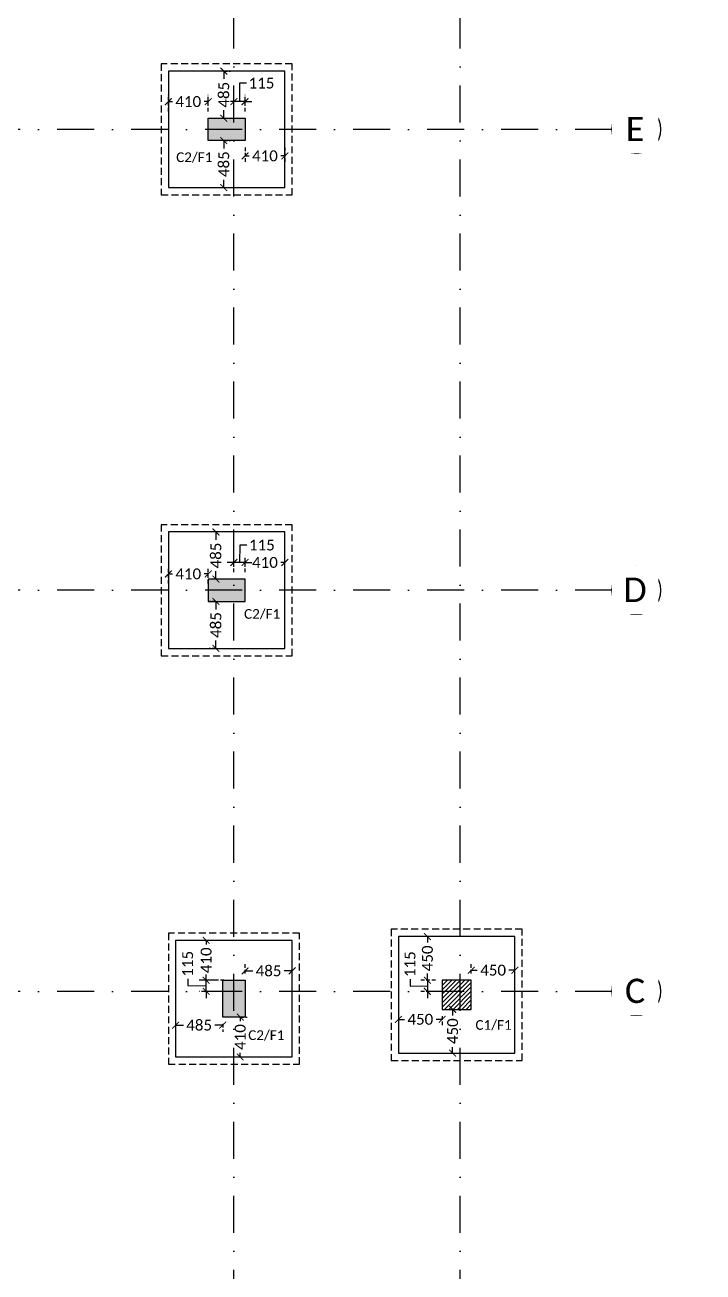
# Model space of a CAD drawing. Header units: millimetres. Extents: x -176651 to 954389, y -469666 to 486614.
# Drawn here: x 798115 to 805099, y 267855 to 280695 of the extents above; entities that cross this region are included whole.
import ezdxf
from ezdxf.xclip import XClip

# ---------------------------------------------------------------- set-up
doc = ezdxf.new("R2010")
doc.units = ezdxf.units.MM
doc.header["$LTSCALE"] = 150
doc.header["$XCLIPFRAME"] = 2
for name, pattern in [('3BHK-W(SB)$0$HIDDEN', [0.375, 0.25, -0.125]), ('DASHDOTX2', [50.8, 25.4, -12.7, 0, -12.7]), ('HIDDEN2', [4.7625, 3.175, -1.5875])]:
    doc.linetypes.add(name, pattern=pattern)
for name, color, linetype in [('ad-Column', 3, 'Continuous'), ('ad-Column Hatch', 125, 'Continuous'), ('ad-Footing line', 2, 'Continuous'), ('ad-Grid', 8, 'DASHDOTX2'), ('ad-PCC line', 8, 'HIDDEN2'), ('ad-RCC', 3, 'Continuous'), ('ad-RCC Hatch', 125, 'Continuous'), ('ad-Road', 2, 'Continuous'), ('ad-Road Hatch', 8, 'Continuous'), ('ad-Text main', 7, 'Continuous')]:
    doc.layers.add(name, color=color, linetype=linetype)
doc.layers.add('ad-Foundation text', color=6, linetype='Continuous', true_color=0xff00ff)
doc.layers.add('ad-Internal Dimensions', color=5, linetype='Continuous', true_color=0x0000ff)
doc.styles.get("Standard").update_dxf_attribs({"font": 'calibril.ttf'})
doc.dimstyles.new('A-75-DIM-INT (Framing)', dxfattribs={"dimscale": 100, "dimtxt": 1.6, "dimasz": 1, "dimexe": 1, "dimexo": 1, "dimgap": 0.5, "dimtad": 0, "dimdec": 0, "dimdsep": 46, "dimtxsty": 'Standard', "dimblk": 'ARCHTICK', "dimcen": 0.025, "dimclrd": 5, "dimclre": 5, "dimclrt": 256, "dimazin": 2, "dimtfac": 1, "dimtdec": 0, "dimtmove": 1, "dimatfit": 0, "dimldrblk": 'ARCHTICK', "dimfxl": 1, "dimfxlon": 1, "dimtfill": 1, "dimtolj": 1, "dimtzin": 0, "dimarcsym": 0})

# ---------------------------------------------------------------- blocks, each defined once
blk = doc.blocks.new('_ArchTick')
at = {"color": 0, "linetype": 'ByBlock', "const_width": 0.15}
blk.add_lwpolyline([(-0.5, -0.5), (0.5, 0.5)], dxfattribs=at)
blk = doc.blocks.new('*D148')
at = {"layer": 'ad-Internal Dimensions', "linetype": '3BHK-W(SB)$0$HIDDEN', "lineweight": -2}
for p, q in [((-300, -4975), (-370, -4975)), ((-300, -5460), (-370, -5460))]:
    blk.add_line(p, q, dxfattribs=at)
at = {"layer": 'ad-Internal Dimensions', "lineweight": -2}
for p, q in [((-300, -4975), (-300, -5057)), ((-300, -5460), (-300, -5379))]:
    blk.add_line(p, q, dxfattribs=at)
at = {"layer": 'Defpoints', "color": 0}
for p in [(-239, -4975), (-300, -5460), (-239, -5460)]:
    blk.add_point(p, dxfattribs=at)
at = {"layer": 'ad-Internal Dimensions', "lineweight": -2, "xscale": 70, "yscale": 70, "zscale": 70}
for p, rotation in [((-300, -4975), 90), ((-300, -5460), 270)]:
    blk.add_blockref('_ArchTick', p, dxfattribs=dict(at, rotation=rotation))
at = {"layer": 'ad-Internal Dimensions', "insert": (-300, -5218), "char_height": 112, "attachment_point": 5, "rotation": 90, "bg_fill": 3, "box_fill_scale": 1.1, "bg_fill_color": 257, "bg_fill_transparency": 0}
blk.add_mtext('\\A1;485', dxfattribs=at)
blk = doc.blocks.new('*D149')
at = {"layer": 'ad-Internal Dimensions', "linetype": '3BHK-W(SB)$0$HIDDEN', "lineweight": -2}
for p, q in [((-300, -4260), (-370, -4260)), ((-300, -4745), (-370, -4745))]:
    blk.add_line(p, q, dxfattribs=at)
at = {"layer": 'ad-Internal Dimensions', "lineweight": -2}
for p, q in [((-300, -4260), (-300, -4342)), ((-300, -4745), (-300, -4664))]:
    blk.add_line(p, q, dxfattribs=at)
at = {"layer": 'Defpoints', "color": 0}
for p in [(-300, -4260), (-239, -4260), (-239, -4745)]:
    blk.add_point(p, dxfattribs=at)
at = {"layer": 'ad-Internal Dimensions', "lineweight": -2, "xscale": 70, "yscale": 70, "zscale": 70}
for p, rotation in [((-300, -4260), 89.99999999999999), ((-300, -4745), 270)]:
    blk.add_blockref('_ArchTick', p, dxfattribs=dict(at, rotation=rotation))
at = {"layer": 'ad-Internal Dimensions', "insert": (-300, -4503), "char_height": 112, "attachment_point": 5, "rotation": 90, "bg_fill": 3, "box_fill_scale": 1.1, "bg_fill_color": 257, "bg_fill_transparency": 0}
blk.add_mtext('\\A1;485', dxfattribs=at)
blk = doc.blocks.new('*D150')
at = {"layer": 'ad-Internal Dimensions', "linetype": '3BHK-W(SB)$0$HIDDEN', "lineweight": -2}
for p, q in [((-790, -4790), (-790, -4622)), ((-380, -4790), (-380, -4622))]:
    blk.add_line(p, q, dxfattribs=at)
at = {"layer": 'ad-Internal Dimensions', "lineweight": -2}
for p, q in [((-790, -4692), (-748, -4692)), ((-380, -4692), (-422, -4692))]:
    blk.add_line(p, q, dxfattribs=at)
at = {"layer": 'Defpoints', "color": 0}
for p in [(-790, -4860), (-380, -4860)]:
    blk.add_point(p, dxfattribs=at)
at = {"layer": 'ad-Internal Dimensions', "lineweight": -2, "xscale": 70, "yscale": 70, "zscale": 70, "rotation": 180}
blk.add_blockref('_ArchTick', (-790, -4692), dxfattribs=at)
at = {"layer": 'ad-Internal Dimensions', "lineweight": -2, "xscale": 70, "yscale": 70, "zscale": 70}
blk.add_blockref('_ArchTick', (-380, -4692), dxfattribs=at)
at = {"layer": 'ad-Internal Dimensions', "insert": (-585, -4692), "char_height": 112, "attachment_point": 5, "bg_fill": 3, "box_fill_scale": 1.1, "bg_fill_color": 257, "bg_fill_transparency": 0}
blk.add_mtext('\\A1;410', dxfattribs=at)
at = {"layer": 'Defpoints', "color": 0}
blk.add_point((-790, -4692), dxfattribs=at)
blk = doc.blocks.new('*D151')
at = {"layer": 'ad-Internal Dimensions', "linetype": '3BHK-W(SB)$0$HIDDEN', "lineweight": -2}
for p, q in [((0, -4675), (0, -4504)), ((410, -4675), (410, -4504))]:
    blk.add_line(p, q, dxfattribs=at)
at = {"layer": 'ad-Internal Dimensions', "lineweight": -2}
for p, q in [((0, -4574), (42, -4574)), ((410, -4574), (368, -4574))]:
    blk.add_line(p, q, dxfattribs=at)
at = {"layer": 'Defpoints', "color": 0}
for p in [(0, -4745), (410, -4745)]:
    blk.add_point(p, dxfattribs=at)
at = {"layer": 'ad-Internal Dimensions', "lineweight": -2, "xscale": 70, "yscale": 70, "zscale": 70, "rotation": 180}
blk.add_blockref('_ArchTick', (0, -4574), dxfattribs=at)
at = {"layer": 'ad-Internal Dimensions', "lineweight": -2, "xscale": 70, "yscale": 70, "zscale": 70}
blk.add_blockref('_ArchTick', (410, -4574), dxfattribs=at)
at = {"layer": 'ad-Internal Dimensions', "insert": (205, -4574), "char_height": 112, "attachment_point": 5, "bg_fill": 3, "box_fill_scale": 1.1, "bg_fill_color": 257, "bg_fill_transparency": 0}
blk.add_mtext('\\A1;410', dxfattribs=at)
at = {"layer": 'Defpoints', "color": 0}
blk.add_point((0, -4574), dxfattribs=at)
blk = doc.blocks.new('*D157')
at = {"layer": 'ad-Internal Dimensions', "lineweight": -2}
for p, q in [((-401, -8875), (-401, -8805)), ((-591, -8861), (-591, -8931)), ((-591, -8931), (-401, -8932)), ((-401, -8990), (-401, -8875)), ((-401, -8990), (-401, -9060))]:
    blk.add_line(p, q, dxfattribs=at)
at = {"layer": 'ad-Internal Dimensions', "linetype": '3BHK-W(SB)$0$HIDDEN', "lineweight": -2}
for p, q in [((-300, -8875), (-471, -8875)), ((-300, -8990), (-471, -8990))]:
    blk.add_line(p, q, dxfattribs=at)
at = {"layer": 'Defpoints', "color": 0}
for p in [(-401, -8875), (-230, -8875), (-230, -8990)]:
    blk.add_point(p, dxfattribs=at)
at = {"layer": 'ad-Internal Dimensions', "lineweight": -2, "xscale": 70, "yscale": 70, "zscale": 70}
for p, rotation in [((-401, -8875), 270), ((-401, -8990), 90)]:
    blk.add_blockref('_ArchTick', p, dxfattribs=dict(at, rotation=rotation))
at = {"layer": 'ad-Internal Dimensions', "insert": (-591, -8706), "char_height": 112, "attachment_point": 5, "rotation": 90, "bg_fill": 3, "box_fill_scale": 1.1, "bg_fill_color": 257, "bg_fill_transparency": 0}
blk.add_mtext('\\A1;115', dxfattribs=at)
blk = doc.blocks.new('*D158')
at = {"layer": 'ad-Internal Dimensions', "linetype": '3BHK-W(SB)$0$HIDDEN', "lineweight": -2}
for p, q in [((-243, -8465), (-471, -8465)), ((-217, -8875), (-471, -8875))]:
    blk.add_line(p, q, dxfattribs=at)
at = {"layer": 'ad-Internal Dimensions', "lineweight": -2}
for p, q in [((-401, -8465), (-401, -8507)), ((-401, -8875), (-401, -8833))]:
    blk.add_line(p, q, dxfattribs=at)
at = {"layer": 'Defpoints', "color": 0}
for p in [(-173, -8465), (-147, -8875)]:
    blk.add_point(p, dxfattribs=at)
at = {"layer": 'ad-Internal Dimensions', "lineweight": -2, "xscale": 70, "yscale": 70, "zscale": 70}
for p, rotation in [((-401, -8465), 89.99999999999999), ((-401, -8875), 270)]:
    blk.add_blockref('_ArchTick', p, dxfattribs=dict(at, rotation=rotation))
at = {"layer": 'ad-Internal Dimensions', "insert": (-401, -8670), "char_height": 112, "attachment_point": 5, "rotation": 90, "bg_fill": 3, "box_fill_scale": 1.1, "bg_fill_color": 257, "bg_fill_transparency": 0}
blk.add_mtext('\\A1;410', dxfattribs=at)
at = {"layer": 'Defpoints', "color": 0}
blk.add_point((-401, -8465), dxfattribs=at)
blk = doc.blocks.new('*D159')
at = {"layer": 'ad-Internal Dimensions', "linetype": '3BHK-W(SB)$0$HIDDEN', "lineweight": -2}
for p, q in [((-715, -9250), (-715, -9408)), ((-230, -9325), (-230, -9408))]:
    blk.add_line(p, q, dxfattribs=at)
at = {"layer": 'ad-Internal Dimensions', "lineweight": -2}
for p, q in [((-715, -9338), (-634, -9338)), ((-230, -9338), (-312, -9338))]:
    blk.add_line(p, q, dxfattribs=at)
at = {"layer": 'Defpoints', "color": 0}
for p in [(-715, -9180), (-715, -9338), (-230, -9255)]:
    blk.add_point(p, dxfattribs=at)
at = {"layer": 'ad-Internal Dimensions', "lineweight": -2, "xscale": 70, "yscale": 70, "zscale": 70, "rotation": 180}
blk.add_blockref('_ArchTick', (-715, -9338), dxfattribs=at)
at = {"layer": 'ad-Internal Dimensions', "lineweight": -2, "xscale": 70, "yscale": 70, "zscale": 70}
blk.add_blockref('_ArchTick', (-230, -9338), dxfattribs=at)
at = {"layer": 'ad-Internal Dimensions', "insert": (-473, -9338), "char_height": 112, "attachment_point": 5, "bg_fill": 3, "box_fill_scale": 1.1, "bg_fill_color": 257, "bg_fill_transparency": 0}
blk.add_mtext('\\A1;485', dxfattribs=at)
blk = doc.blocks.new('*D160')
at = {"layer": 'ad-Internal Dimensions', "linetype": '3BHK-W(SB)$0$HIDDEN', "lineweight": -2}
for p, q in [((0, -8805), (0, -8709)), ((485, -8880), (485, -8709))]:
    blk.add_line(p, q, dxfattribs=at)
at = {"layer": 'ad-Internal Dimensions', "lineweight": -2}
for p, q in [((0, -8779), (81, -8779)), ((485, -8779), (403, -8779))]:
    blk.add_line(p, q, dxfattribs=at)
at = {"layer": 'Defpoints', "color": 0}
for p in [(0, -8779), (0, -8875), (485, -8950)]:
    blk.add_point(p, dxfattribs=at)
at = {"layer": 'ad-Internal Dimensions', "lineweight": -2, "xscale": 70, "yscale": 70, "zscale": 70, "rotation": 180}
blk.add_blockref('_ArchTick', (0, -8779), dxfattribs=at)
at = {"layer": 'ad-Internal Dimensions', "lineweight": -2, "xscale": 70, "yscale": 70, "zscale": 70}
blk.add_blockref('_ArchTick', (485, -8779), dxfattribs=at)
at = {"layer": 'ad-Internal Dimensions', "insert": (242, -8779), "char_height": 112, "attachment_point": 5, "bg_fill": 3, "box_fill_scale": 1.1, "bg_fill_color": 257, "bg_fill_transparency": 0}
blk.add_mtext('\\A1;485', dxfattribs=at)
blk = doc.blocks.new('*D175')
at = {"layer": 'ad-Internal Dimensions', "linetype": '3BHK-W(SB)$0$HIDDEN', "lineweight": -2}
for p, q in [((-50, -9255), (20, -9255)), ((-50, -9665), (20, -9665))]:
    blk.add_line(p, q, dxfattribs=at)
at = {"layer": 'ad-Internal Dimensions', "lineweight": -2}
for p, q in [((-50, -9255), (-50, -9297)), ((-50, -9665), (-50, -9623))]:
    blk.add_line(p, q, dxfattribs=at)
at = {"layer": 'ad-Internal Dimensions', "lineweight": -2, "xscale": 70, "yscale": 70, "zscale": 70}
for p, rotation in [((-50, -9255), 90), ((-50, -9665), 270)]:
    blk.add_blockref('_ArchTick', p, dxfattribs=dict(at, rotation=rotation))
at = {"layer": 'ad-Internal Dimensions', "insert": (-50, -9460), "char_height": 112, "attachment_point": 5, "rotation": 90, "bg_fill": 3, "box_fill_scale": 1.1, "bg_fill_color": 257, "bg_fill_transparency": 0}
blk.add_mtext('\\A1;410', dxfattribs=at)
at = {"layer": 'Defpoints', "color": 0}
for p in [(-115, -9255), (-115, -9665), (-50, -9665)]:
    blk.add_point(p, dxfattribs=at)
blk = doc.blocks.new('*D176')
at = {"layer": 'ad-Internal Dimensions', "lineweight": -2}
for p, q in [((-56, 361), (-58, 171)), ((14, 361), (-56, 361)), ((-115, 171), (-185, 171)), ((0, 171), (-115, 171)), ((0, 171), (70, 171))]:
    blk.add_line(p, q, dxfattribs=at)
at = {"layer": 'ad-Internal Dimensions', "linetype": '3BHK-W(SB)$0$HIDDEN', "lineweight": -2}
for p, q in [((-115, 70), (-115, 241)), ((0, 70), (0, 241))]:
    blk.add_line(p, q, dxfattribs=at)
at = {"layer": 'Defpoints', "color": 0}
for p in [(-115, 171), (-115, 0), (0, 0)]:
    blk.add_point(p, dxfattribs=at)
at = {"layer": 'ad-Internal Dimensions', "lineweight": -2, "xscale": 70, "yscale": 70, "zscale": 70}
blk.add_blockref('_ArchTick', (-115, 171), dxfattribs=at)
at = {"layer": 'ad-Internal Dimensions', "lineweight": -2, "xscale": 70, "yscale": 70, "zscale": 70, "rotation": 180}
blk.add_blockref('_ArchTick', (0, 171), dxfattribs=at)
at = {"layer": 'ad-Internal Dimensions', "insert": (169, 361), "char_height": 112, "attachment_point": 5, "bg_fill": 3, "box_fill_scale": 1.1, "bg_fill_color": 257, "bg_fill_transparency": 0}
blk.add_mtext('\\A1;115', dxfattribs=at)
blk = doc.blocks.new('*D177')
at = {"layer": 'ad-Internal Dimensions', "linetype": '3BHK-W(SB)$0$HIDDEN', "lineweight": -2}
for p, q in [((-219, -230), (-149, -230)), ((-219, -715), (-149, -715))]:
    blk.add_line(p, q, dxfattribs=at)
at = {"layer": 'ad-Internal Dimensions', "lineweight": -2}
for p, q in [((-219, -230), (-219, -312)), ((-219, -715), (-219, -634))]:
    blk.add_line(p, q, dxfattribs=at)
at = {"layer": 'Defpoints', "color": 0}
for p in [(-280, -230), (-280, -715), (-219, -715)]:
    blk.add_point(p, dxfattribs=at)
at = {"layer": 'ad-Internal Dimensions', "lineweight": -2, "xscale": 70, "yscale": 70, "zscale": 70}
for p, rotation in [((-219, -230), 90), ((-219, -715), 270)]:
    blk.add_blockref('_ArchTick', p, dxfattribs=dict(at, rotation=rotation))
at = {"layer": 'ad-Internal Dimensions', "insert": (-219, -473), "char_height": 112, "attachment_point": 5, "rotation": 90, "bg_fill": 3, "box_fill_scale": 1.1, "bg_fill_color": 257, "bg_fill_transparency": 0}
blk.add_mtext('\\A1;485', dxfattribs=at)
blk = doc.blocks.new('*D178')
at = {"layer": 'ad-Internal Dimensions', "linetype": '3BHK-W(SB)$0$HIDDEN', "lineweight": -2}
for p, q in [((-219, 485), (-149, 485)), ((-219, 0), (-149, 0))]:
    blk.add_line(p, q, dxfattribs=at)
at = {"layer": 'ad-Internal Dimensions', "lineweight": -2}
for p, q in [((-219, 485), (-219, 404)), ((-219, 0), (-219, 82))]:
    blk.add_line(p, q, dxfattribs=at)
at = {"layer": 'Defpoints', "color": 0}
for p in [(-280, 485), (-219, 485), (-280, 0)]:
    blk.add_point(p, dxfattribs=at)
at = {"layer": 'ad-Internal Dimensions', "lineweight": -2, "xscale": 70, "yscale": 70, "zscale": 70}
for p, rotation in [((-219, 485), 89.99999999999999), ((-219, 0), 270)]:
    blk.add_blockref('_ArchTick', p, dxfattribs=dict(at, rotation=rotation))
at = {"layer": 'ad-Internal Dimensions', "insert": (-219, 242), "char_height": 112, "attachment_point": 5, "rotation": 90, "bg_fill": 3, "box_fill_scale": 1.1, "bg_fill_color": 257, "bg_fill_transparency": 0}
blk.add_mtext('\\A1;485', dxfattribs=at)
blk = doc.blocks.new('*D179')
at = {"layer": 'ad-Internal Dimensions', "linetype": '3BHK-W(SB)$0$HIDDEN', "lineweight": -2}
for p, q in [((0, -300), (0, -458)), ((410, -300), (410, -458))]:
    blk.add_line(p, q, dxfattribs=at)
at = {"layer": 'ad-Internal Dimensions', "lineweight": -2}
for p, q in [((0, -388), (41, -388)), ((410, -388), (368, -388))]:
    blk.add_line(p, q, dxfattribs=at)
at = {"layer": 'Defpoints', "color": 0}
for p in [(0, -230), (410, -230)]:
    blk.add_point(p, dxfattribs=at)
at = {"layer": 'ad-Internal Dimensions', "lineweight": -2, "xscale": 70, "yscale": 70, "zscale": 70}
for p, rotation in [((0, -388), 180), ((410, -388), 360)]:
    blk.add_blockref('_ArchTick', p, dxfattribs=dict(at, rotation=rotation))
at = {"layer": 'ad-Internal Dimensions', "insert": (205, -388), "char_height": 112, "attachment_point": 5, "bg_fill": 3, "box_fill_scale": 1.1, "bg_fill_color": 257, "bg_fill_transparency": 0}
blk.add_mtext('\\A1;410', dxfattribs=at)
at = {"layer": 'Defpoints', "color": 0}
blk.add_point((410, -388), dxfattribs=at)
blk = doc.blocks.new('*D180')
at = {"layer": 'ad-Internal Dimensions', "linetype": '3BHK-W(SB)$0$HIDDEN', "lineweight": -2}
for p, q in [((-790, 70), (-790, 241)), ((-380, 70), (-380, 241))]:
    blk.add_line(p, q, dxfattribs=at)
at = {"layer": 'ad-Internal Dimensions', "lineweight": -2}
for p, q in [((-790, 171), (-749, 171)), ((-380, 171), (-422, 171))]:
    blk.add_line(p, q, dxfattribs=at)
at = {"layer": 'Defpoints', "color": 0}
for p in [(-790, 0), (-380, 0)]:
    blk.add_point(p, dxfattribs=at)
at = {"layer": 'ad-Internal Dimensions', "lineweight": -2, "xscale": 70, "yscale": 70, "zscale": 70}
for p, rotation in [((-790, 171), 180), ((-380, 171), 360)]:
    blk.add_blockref('_ArchTick', p, dxfattribs=dict(at, rotation=rotation))
at = {"layer": 'ad-Internal Dimensions', "insert": (-585, 171), "char_height": 112, "attachment_point": 5, "bg_fill": 3, "box_fill_scale": 1.1, "bg_fill_color": 257, "bg_fill_transparency": 0}
blk.add_mtext('\\A1;410', dxfattribs=at)
at = {"layer": 'Defpoints', "color": 0}
blk.add_point((-380, 171), dxfattribs=at)
blk = doc.blocks.new('*D210')
at = {"layer": 'ad-Internal Dimensions', "lineweight": -2}
for p, q in [((1878, -8875), (1878, -8805)), ((1699, -8865), (1699, -8935)), ((1699, -8935), (1878, -8932)), ((1878, -8875), (1878, -8990)), ((1878, -8990), (1878, -9060))]:
    blk.add_line(p, q, dxfattribs=at)
at = {"layer": 'ad-Internal Dimensions', "linetype": '3BHK-W(SB)$0$HIDDEN', "lineweight": -2}
for p, q in [((1960, -8875), (1808, -8875)), ((1960, -8990), (1808, -8990))]:
    blk.add_line(p, q, dxfattribs=at)
at = {"layer": 'Defpoints', "color": 0}
for p in [(2030, -8875), (1878, -8990), (2030, -8990)]:
    blk.add_point(p, dxfattribs=at)
at = {"layer": 'ad-Internal Dimensions', "lineweight": -2, "xscale": 70, "yscale": 70, "zscale": 70}
for p, rotation in [((1878, -8875), 270), ((1878, -8990), 90)]:
    blk.add_blockref('_ArchTick', p, dxfattribs=dict(at, rotation=rotation))
at = {"layer": 'ad-Internal Dimensions', "insert": (1699, -8710), "char_height": 112, "attachment_point": 5, "rotation": 90, "bg_fill": 3, "box_fill_scale": 1.1, "bg_fill_color": 257, "bg_fill_transparency": 0}
blk.add_mtext('\\A1;115', dxfattribs=at)
blk = doc.blocks.new('*D211')
at = {"layer": 'ad-Internal Dimensions', "linetype": '3BHK-W(SB)$0$HIDDEN', "lineweight": -2}
for p, q in [((1970, -8425), (1808, -8425)), ((1960, -8875), (1808, -8875))]:
    blk.add_line(p, q, dxfattribs=at)
at = {"layer": 'ad-Internal Dimensions', "lineweight": -2}
for p, q in [((1878, -8425), (1878, -8487)), ((1878, -8875), (1878, -8813))]:
    blk.add_line(p, q, dxfattribs=at)
at = {"layer": 'Defpoints', "color": 0}
for p in [(1878, -8425), (2040, -8425), (2030, -8875)]:
    blk.add_point(p, dxfattribs=at)
at = {"layer": 'ad-Internal Dimensions', "lineweight": -2, "xscale": 70, "yscale": 70, "zscale": 70}
for p, rotation in [((1878, -8425), 90), ((1878, -8875), 270)]:
    blk.add_blockref('_ArchTick', p, dxfattribs=dict(at, rotation=rotation))
at = {"layer": 'ad-Internal Dimensions', "insert": (1878, -8650), "char_height": 112, "attachment_point": 5, "rotation": 90, "bg_fill": 3, "box_fill_scale": 1.1, "bg_fill_color": 257, "bg_fill_transparency": 0}
blk.add_mtext('\\A1;450', dxfattribs=at)
blk = doc.blocks.new('*D212')
at = {"layer": 'ad-Internal Dimensions', "linetype": '3BHK-W(SB)$0$HIDDEN', "lineweight": -2}
for p, q in [((2110, -9175), (2208, -9175)), ((2110, -9625), (2208, -9625))]:
    blk.add_line(p, q, dxfattribs=at)
at = {"layer": 'ad-Internal Dimensions', "lineweight": -2}
for p, q in [((2138, -9175), (2138, -9237)), ((2138, -9625), (2138, -9563))]:
    blk.add_line(p, q, dxfattribs=at)
at = {"layer": 'Defpoints', "color": 0}
for p in [(2040, -9175), (2040, -9625), (2138, -9625)]:
    blk.add_point(p, dxfattribs=at)
at = {"layer": 'ad-Internal Dimensions', "lineweight": -2, "xscale": 70, "yscale": 70, "zscale": 70}
for p, rotation in [((2138, -9175), 90), ((2138, -9625), 270)]:
    blk.add_blockref('_ArchTick', p, dxfattribs=dict(at, rotation=rotation))
at = {"layer": 'ad-Internal Dimensions', "insert": (2138, -9400), "char_height": 112, "attachment_point": 5, "rotation": 90, "bg_fill": 3, "box_fill_scale": 1.1, "bg_fill_color": 257, "bg_fill_transparency": 0}
blk.add_mtext('\\A1;450', dxfattribs=at)
blk = doc.blocks.new('*D213')
at = {"layer": 'ad-Internal Dimensions', "linetype": '3BHK-W(SB)$0$HIDDEN', "lineweight": -2}
for p, q in [((2330, -8805), (2330, -8702)), ((2780, -8805), (2780, -8702))]:
    blk.add_line(p, q, dxfattribs=at)
at = {"layer": 'ad-Internal Dimensions', "lineweight": -2}
for p, q in [((2330, -8772), (2392, -8772)), ((2780, -8772), (2718, -8772))]:
    blk.add_line(p, q, dxfattribs=at)
at = {"layer": 'Defpoints', "color": 0}
for p in [(2780, -8772), (2330, -8875), (2780, -8875)]:
    blk.add_point(p, dxfattribs=at)
at = {"layer": 'ad-Internal Dimensions', "lineweight": -2, "xscale": 70, "yscale": 70, "zscale": 70, "rotation": 180}
blk.add_blockref('_ArchTick', (2330, -8772), dxfattribs=at)
at = {"layer": 'ad-Internal Dimensions', "lineweight": -2, "xscale": 70, "yscale": 70, "zscale": 70}
blk.add_blockref('_ArchTick', (2780, -8772), dxfattribs=at)
at = {"layer": 'ad-Internal Dimensions', "insert": (2555, -8772), "char_height": 112, "attachment_point": 5, "bg_fill": 3, "box_fill_scale": 1.1, "bg_fill_color": 257, "bg_fill_transparency": 0}
blk.add_mtext('\\A1;450', dxfattribs=at)
blk = doc.blocks.new('*D214')
at = {"layer": 'ad-Internal Dimensions', "linetype": '3BHK-W(SB)$0$HIDDEN', "lineweight": -2}
for p, q in [((1580, -9245), (1580, -9348)), ((2030, -9245), (2030, -9348))]:
    blk.add_line(p, q, dxfattribs=at)
at = {"layer": 'ad-Internal Dimensions', "lineweight": -2}
for p, q in [((1580, -9278), (1642, -9278)), ((2030, -9278), (1968, -9278))]:
    blk.add_line(p, q, dxfattribs=at)
at = {"layer": 'Defpoints', "color": 0}
for p in [(1580, -9175), (2030, -9175), (1580, -9278)]:
    blk.add_point(p, dxfattribs=at)
at = {"layer": 'ad-Internal Dimensions', "lineweight": -2, "xscale": 70, "yscale": 70, "zscale": 70, "rotation": 180}
blk.add_blockref('_ArchTick', (1580, -9278), dxfattribs=at)
at = {"layer": 'ad-Internal Dimensions', "lineweight": -2, "xscale": 70, "yscale": 70, "zscale": 70}
blk.add_blockref('_ArchTick', (2030, -9278), dxfattribs=at)
at = {"layer": 'ad-Internal Dimensions', "insert": (1805, -9278), "char_height": 112, "attachment_point": 5, "bg_fill": 3, "box_fill_scale": 1.1, "bg_fill_color": 257, "bg_fill_transparency": 0}
blk.add_mtext('\\A1;450', dxfattribs=at)
blk = doc.blocks.new('*D241')
at = {"layer": 'ad-Internal Dimensions', "lineweight": -2}
for p, q in [((-53, -4395), (-58, -4574)), ((17, -4395), (-53, -4395)), ((-115, -4574), (-185, -4574)), ((0, -4574), (-115, -4574)), ((0, -4574), (70, -4574))]:
    blk.add_line(p, q, dxfattribs=at)
at = {"layer": 'ad-Internal Dimensions', "linetype": '3BHK-W(SB)$0$HIDDEN', "lineweight": -2}
for p, q in [((-115, -4675), (-115, -4504)), ((0, -4675), (0, -4504))]:
    blk.add_line(p, q, dxfattribs=at)
at = {"layer": 'Defpoints', "color": 0}
for p in [(-115, -4574), (-115, -4745), (0, -4745)]:
    blk.add_point(p, dxfattribs=at)
at = {"layer": 'ad-Internal Dimensions', "lineweight": -2, "xscale": 70, "yscale": 70, "zscale": 70}
blk.add_blockref('_ArchTick', (-115, -4574), dxfattribs=at)
at = {"layer": 'ad-Internal Dimensions', "lineweight": -2, "xscale": 70, "yscale": 70, "zscale": 70, "rotation": 180}
blk.add_blockref('_ArchTick', (0, -4574), dxfattribs=at)
at = {"layer": 'ad-Internal Dimensions', "insert": (173, -4395), "char_height": 112, "attachment_point": 5, "bg_fill": 3, "box_fill_scale": 1.1, "bg_fill_color": 257, "bg_fill_transparency": 0}
blk.add_mtext('\\A1;115', dxfattribs=at)
blk = doc.blocks.new('A$C4fb60e89')
at = {"layer": 'ad-Road Hatch', "ltscale": 5, "transparency": 33554687}
h = blk.add_hatch(dxfattribs=at)
h.set_pattern_fill('AR-HBONE', color=256, scale=15)
h.set_pattern_definition([(45, (-193247.7, -428758.8), (0, 2155.2615), [4572, -1524]), (135, (-192170.1, -427681.1), (2e-13, 2155.2615), [4572, -1524])])
h.paths.add_polyline_path([(175594, -250241), (169178, -249341), (167473, -249057), (167473, -138694), (101313, -138694), (101313, -199954), (101308, -237995), (101040, -268291), (101008, -280968), (101066, -293684), (101243, -311127), (100910, -319344), (100949, -333937), (100669, -366960), (100727, -390983), (100669, -404586), (100538, -420418), (100467, -428759), (92426, -427265), (92163, -427209), (92163, -321454), (24803, -321454), (24803, -412961), (15653, -411029), (15654, -321452), (-19535, -321452), (-34427, -319477), (-65207, -315395), (-171770, -301268), (-185854, -298333), (-193248, -296832), (-193244, -292908), (-191914, -285219), (-191839, -284679), (-183397, -286393), (-169723, -289243), (-53141, -304698), (-18730, -309262), (15653, -309262), (15653, 703), (24803, 1115), (24803, -129544), (92163, -129544), (92163, 15133), (101313, 17713), (101313, -129544), (167473, -129544), (167473, 35552), (175738, 37855), (175849, 28595), (175836, 25947), (175777, 14040), (175855, 2316), (175660, -18036), (175731, -34039), (175718, -46839), (175673, -63402), (175816, -82072), (175542, -106356), (175490, -124641), (175575, -145019), (175731, -168892), (175797, -181269), (175797, -192667), (175744, -208200), (175829, -223277), (175888, -234871)])
h.paths.add_polyline_path([(24803, -309264), (92163, -309264), (92163, -138694), (24803, -138694)], flags=16)
blk = doc.blocks.new("Plot's Boundary")
at = {"layer": 'ad-Road', "ltscale": 5}
blk.add_blockref('A$C4fb60e89', (191839, 428759), dxfattribs=at)
blk = doc.blocks.new('1625W_Grid')
at = {"layer": 'ad-Grid', "ltscale": 0.1}
for points in [[(12005, -3190), (12005, 15870)], [(14335, -3190), (14335, 15870)], [(15900, 13505), (-3780, 13505)], [(15900, 8760), (-3780, 8760)], [(15900, 4630), (-3780, 4630)]]:
    blk.add_lwpolyline(points, dxfattribs=at)
at = {"layer": 'ad-Grid', "color": 7, "linetype": 'ByBlock'}
for centre in [(16150, 13505), (16150, 8760), (16150, 4630)]:
    blk.add_circle(centre, 250, dxfattribs=at)
at = {"layer": 'ad-Text main', "char_height": 250, "width": 227.385, "attachment_point": 5, "bg_fill": 2}
for s, insert in [('{\\fCalibri|b0|i0|c0|p34;E}', (16136.5, 13509)), ('{\\fCalibri|b0|i0|c0|p34;D}', (16136.5, 8764)), ('{\\fCalibri|b0|i0|c0|p34;C}', (16136.5, 4634))]:
    blk.add_mtext(s, dxfattribs=dict(at, insert=insert))
blk = doc.blocks.new('zw$6AA0')
at = {"layer": 'ad-Column Hatch', "transparency": 33554687}
h = blk.add_hatch(color=256, dxfattribs=at)
h.dxf.hatch_style = 1
h.paths.add_polyline_path([(0, -230), (380, -230), (380, 0), (0, 0)])
at = {"layer": 'ad-Column'}
blk.add_lwpolyline([(0, -230), (380, -230), (380, 0), (0, 0)], close=True, dxfattribs=at)
blk = doc.blocks.new('A$C42b14ea2')
at = {"layer": 'ad-RCC Hatch', "transparency": 33554687}
h = blk.add_hatch(dxfattribs=at)
h.set_pattern_fill('ANSI31', color=256, scale=10)
h.set_pattern_definition([(45, (13250, 8645), (-22.45064, 22.45064), [])])
h.paths.add_polyline_path([(0, 0), (300, 0), (300, 300), (0, 300)])
at = {"layer": 'ad-RCC'}
blk.add_lwpolyline([(0, 0), (300, 0), (300, 300), (0, 300)], close=True, dxfattribs=at)
blk = doc.blocks.new('1625W_Columns')
at = {"layer": 'ad-Column', "xscale": -1}
for p, rotation in [((12120, 13620), 359.9999999999999), ((12120, 4365), 270)]:
    blk.add_blockref('zw$6AA0', p, dxfattribs=dict(at, rotation=rotation))
at = {"layer": 'ad-Column', "rotation": 179.9999999999998}
blk.add_blockref('zw$6AA0', (12120, 8645), dxfattribs=at)
at = {"layer": 'ad-RCC', "rotation": 180}
blk.add_blockref('A$C42b14ea2', (14450, 4745), dxfattribs=at)
blk = doc.blocks.new('A$C26f4352e')
at = {"layer": 'ad-Foundation text', "char_height": 100, "width": 349.31, "attachment_point": 5}
for s, insert in [('\\pxt5;C2/F1', (-523, -405)), ('\\pxt5;C2/F1', (176, -5107)), ('\\pxt5;C1/F1', (2559, -9339)), ('\\pxt5;C2/F1', (219, -9444))]:
    blk.add_mtext(s, dxfattribs=dict(at, insert=insert))
blk = doc.blocks.new('A$Cf8271b05')
at = {"layer": 'ad-Footing line'}
for points in [[(11330, -485), (12530, -485), (12530, 715), (11330, 715)], [(11330, -5230), (12530, -5230), (12530, -4030), (11330, -4030)], [(13700, -9395), (14900, -9395), (14900, -8195), (13700, -8195)], [(11405, -9435), (12605, -9435), (12605, -8235), (11405, -8235)]]:
    blk.add_lwpolyline(points, close=True, dxfattribs=at)
at = {"layer": 'ad-PCC line', "ltscale": 0.15}
for points in [[(11255, -560), (12605, -560), (12605, 790), (11255, 790)], [(11255, -5305), (12605, -5305), (12605, -3955), (11255, -3955)], [(11330, -9510), (12680, -9510), (12680, -8160), (11330, -8160)], [(13625, -9470), (14975, -9470), (14975, -8120), (13625, -8120)]]:
    blk.add_lwpolyline(points, close=True, dxfattribs=at)
blk = doc.blocks.new('A$C2bbc0394')
at = {"layer": 'ad-Internal Dimensions'}
for base, p1, p2, angle, override, picture, middle in [((-115.4, 170.7), (-0.4, 0), (-115.4, 0), 180, {"dimscale": 70, "dimblk": 'ArchTick', "dimclrd": 256, "dimclre": 256, "dimfxl": 10, "dimtfill": 1, "dimtfillclr": 0}, '*D176', (49, 361.1)), ((-400.7, -8875), (-230, -8990), (-230, -8875), 90, {"dimscale": 70, "dimclrd": 256, "dimclre": 256, "dimfxl": 10}, '*D157', (-591.1, -8825.8)), ((1878.5, -8990), (2030, -8875), (2030, -8990), 270, {"dimscale": 70, "dimclrd": 256, "dimclre": 256, "dimfxl": 10}, '*D210', (1698.8, -8830.3))]:
    dim = blk.add_linear_dim(base=base, p1=p1, p2=p2, angle=angle, dimstyle='A-75-DIM-INT (Framing)', override=override, dxfattribs=at)
    dim.commit()
    dim.dimension.update_dxf_attribs({"geometry": picture, "text_midpoint": middle, "dimtype": 128})
for base, p1, p2, angle, override, picture, middle in [((-218.9, -715), (-279.9, -230), (-279.9, -715), 90, {"dimscale": 70, "dimblk": 'ArchTick', "dimclrd": 256, "dimclre": 256, "dimfxl": 10, "dimtfill": 1, "dimtfillclr": 0}, '*D177', (-218.9, -472.5)), ((409.6, -388.1), (-0.4, -230), (409.6, -230), 180, {"dimscale": 70, "dimblk": 'ArchTick', "dimclrd": 256, "dimclre": 256, "dimfxl": 10, "dimtfill": 1, "dimtfillclr": 0}, '*D179', (204.6, -388.1)), ((-299.6, -4260), (-238.6, -4745), (-238.6, -4260), 270, {"dimscale": 70, "dimblk": 'ArchTick', "dimclrd": 256, "dimclre": 256, "dimfxl": 10, "dimtfill": 1, "dimtfillclr": 0}, '*D149', (-299.6, -4502.5)), ((-299.6, -5460), (-238.6, -4975), (-238.6, -5460), 90, {"dimscale": 70, "dimblk": 'ArchTick', "dimclrd": 256, "dimclre": 256, "dimfxl": 10, "dimtfill": 1, "dimtfillclr": 0}, '*D148', (-299.6, -5217.5)), ((-50.4, -9665), (-115, -9255), (-115, -9665), 90, {"dimscale": 70, "dimclrd": 256, "dimclre": 256, "dimfxl": 10}, '*D175', (-50.4, -9460)), ((2137.6, -9625), (2040, -9175), (2040, -9625), 270, {"dimscale": 70, "dimblk": 'ArchTick', "dimclrd": 256, "dimclre": 256, "dimfxl": 10, "dimtfill": 1, "dimtfillclr": 0}, '*D212', (2137.6, -9400))]:
    dim = blk.add_linear_dim(base=base, p1=p1, p2=p2, angle=angle, dimstyle='A-75-DIM-INT (Framing)', override=override, dxfattribs=at)
    dim.commit()
    dim.dimension.update_dxf_attribs({"geometry": picture, "text_midpoint": middle})
for base, p1, p2, picture, middle in [((0, -4574.3), (410, -4745), (0, -4745), '*D151', (205, -4574.3)), ((0, -8779.3), (485, -8950), (0, -8875), '*D160', (242.5, -8779.3)), ((2780, -8771.6), (2330, -8875), (2780, -8875), '*D213', (2555, -8771.6)), ((-715, -9338.1), (-230, -9255), (-715, -9180), '*D159', (-472.5, -9338.1))]:
    dim = blk.add_linear_dim(base=base, p1=p1, p2=p2, dimstyle='A-75-DIM-INT (Framing)', override={"dimscale": 70, "dimblk": 'ArchTick', "dimclrd": 256, "dimclre": 256, "dimfxl": 10, "dimtfill": 1, "dimtfillclr": 0}, dxfattribs=at)
    dim.commit()
    dim.dimension.update_dxf_attribs({"geometry": picture, "text_midpoint": middle})
for base, p1, p2, override, picture, middle in [((-218.9, 485), (-279.9, 0), (-279.9, 485), {"dimscale": 70, "dimblk": 'ArchTick', "dimclrd": 256, "dimclre": 256, "dimfxl": 10, "dimtfill": 1, "dimtfillclr": 0}, '*D178', (-218.9, 242.5)), ((-400.7, -8465), (-147.1, -8875), (-172.6, -8465), {"dimscale": 70, "dimclrd": 256, "dimclre": 256, "dimfxl": 10}, '*D158', (-400.7, -8670)), ((1878.5, -8425), (2030, -8875), (2040, -8425), {"dimscale": 70, "dimblk": 'ArchTick', "dimclrd": 256, "dimclre": 256, "dimfxl": 10, "dimtfill": 1, "dimtfillclr": 0}, '*D211', (1878.5, -8650))]:
    dim = blk.add_linear_dim(base=base, p1=p1, p2=p2, angle=270, dimstyle='A-75-DIM-INT (Framing)', override=override, dxfattribs=at)
    dim.commit()
    dim.dimension.update_dxf_attribs({"geometry": picture, "text_midpoint": middle})
dim = blk.add_linear_dim(base=(-115, -4574.3), p1=(0, -4745), p2=(-115, -4745), dimstyle='A-75-DIM-INT (Framing)', override={"dimscale": 70, "dimblk": 'ArchTick', "dimclrd": 256, "dimclre": 256, "dimfxl": 10, "dimtfill": 1, "dimtfillclr": 0}, dxfattribs=at)
dim.commit()
dim.dimension.update_dxf_attribs({"geometry": '*D241', "text_midpoint": (52.4, -4395), "dimtype": 128})
for base, p1, p2, picture, middle in [((-790, -4692.3), (-380, -4860), (-790, -4860), '*D150', (-585, -4692.3)), ((1580, -9278.4), (2030, -9175), (1580, -9175), '*D214', (1805, -9278.4))]:
    dim = blk.add_linear_dim(base=base, p1=p1, p2=p2, dimstyle='A-75-DIM-INT (Framing)', override={"dimscale": 70, "dimblk": 'ArchTick', "dimclrd": 256, "dimclre": 256, "dimfxl": 10, "dimtfill": 1, "dimtfillclr": 0}, dxfattribs=at)
    dim.commit()
    dim.dimension.update_dxf_attribs({"geometry": picture, "text_midpoint": middle})
dim = blk.add_linear_dim(base=(-380.4, 170.7), p1=(-790.4, 0), p2=(-380.4, 0), angle=180, dimstyle='A-75-DIM-INT (Framing)', override={"dimscale": 70, "dimblk": 'ArchTick', "dimclrd": 256, "dimclre": 256, "dimfxl": 10, "dimtfill": 1, "dimtfillclr": 0}, dxfattribs=at)
dim.commit()
dim.dimension.update_dxf_attribs({"geometry": '*D180', "text_midpoint": (-585.4, 170.7)})

msp = doc.modelspace()

# ---------------------------------------------------------------- block references
at = {"layer": 'ad-Internal Dimensions'}
msp.add_blockref('A$C2bbc0394', (800382, 279735), dxfattribs=at)

# ---------------------------------------------------------------- next in the draw order: block references
ref = msp.add_blockref("Plot's Boundary", (565520, 0))
XClip(ref).set_block_clipping_path([(211642.2775057808, 255014.8999686334), (255322.2775057808, 295064.8999686334)])

# ---------------------------------------------------------------- next in the draw order: block references
msp.add_blockref('1625W_Grid', (788262, 266115))

# ---------------------------------------------------------------- next in the draw order: block references
for name, p in [('A$Cf8271b05', (788262, 279505)), ('1625W_Columns', (788262, 266115))]:
    msp.add_blockref(name, p)
at = {"layer": 'ad-Foundation text'}
msp.add_blockref('A$C26f4352e', (800382, 279735), dxfattribs=at)

doc.saveas('drawing.dxf')
